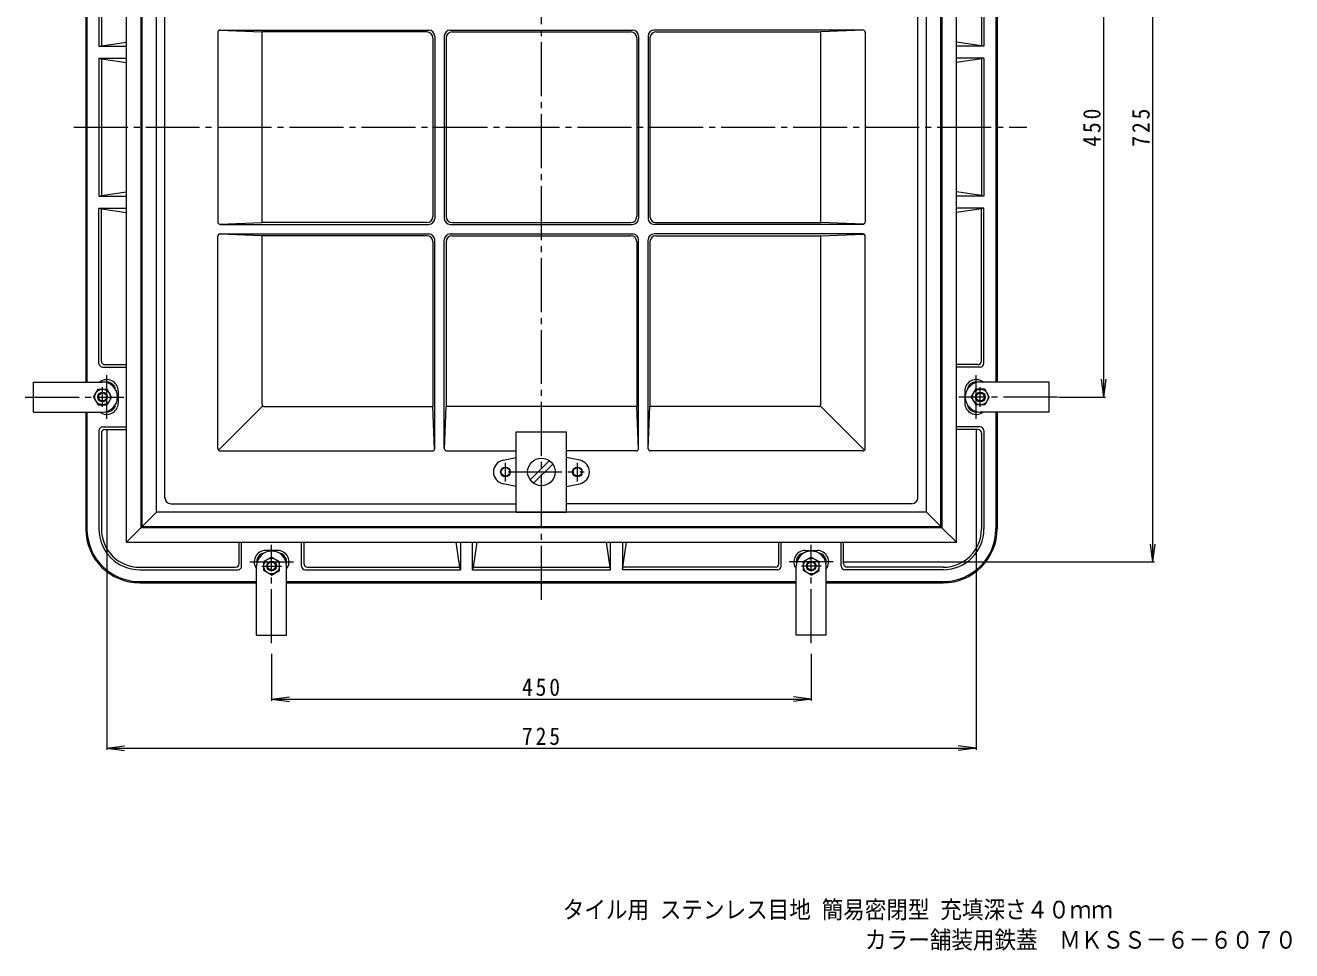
# Model space of a CAD drawing. Units: millimetres, scale not verified. Extents: x -960 to 932, y -690 to 685.
# Drawn here: x -869 to 188, y -690 to 82 of the extents above; entities that cross this region are included whole.
import ezdxf
from ezdxf.enums import TextEntityAlignment as Align

# ---------------------------------------------------------------- set-up
doc = ezdxf.new("R2010")
doc.units = ezdxf.units.MM
doc.header["$LTSCALE"] = 5
doc.linetypes.add('CHAIN1', pattern=[8, 5, -1, 1, -1])
doc.linetypes.add('CHAIN2', pattern=[12, 9, -1, 1, -1])
for name, color, linetype, lineweight in [('0-0_通り芯', 7, 'CHAIN2', 9), ('0-1_躯体', 2, 'Continuous', 9), ('0-2_仕上', 3, 'Continuous', 9), ('0-3_建具', 4, 'Continuous', 9), ('0-4_その他', 7, 'Continuous', 9), ('0-8', 6, 'Continuous', 9), ('0-9', 4, 'Continuous', 9), ('0-A', 2, 'Continuous', 9)]:
    doc.layers.add(name, color=color, linetype=linetype, lineweight=lineweight)
doc.layers.add('F-4_F-4ﾚｲﾔ', color=2, linetype='Continuous')
doc.styles.add('ＭＳ ゴシック', font='')
doc.styles.get('ＭＳ ゴシック').set_extended_font_data('MS Gothic')

msp = doc.modelspace()

# ---------------------------------------------------------------- linework, layer by layer
at = {"layer": '0-0_通り芯'}
for p, q in [((-438.108, -397.224), (-438.108, 191.871)), ((-828.133, -3.108), (-33.39, -3.108)), ((-800.608, -246.392), (-800.608, -209.825)), ((-75.608, -246.392), (-75.608, -209.825)), ((-868.507, -228.108), (-786.271, -228.108)), ((-7.709, -228.108), (-89.946, -228.108)), ((-468.108, -298.649), (-468.108, -282.938)), ((-408.108, -298.649), (-408.108, -282.938)), ((-465.981, -290.608), (-402.512, -290.608)), ((-663.108, -433.507), (-663.108, -351.271)), ((-213.108, -433.507), (-213.108, -351.271)), ((-681.391, -365.608), (-644.825, -365.608)), ((-194.825, -365.608), (-231.391, -365.608))]:
    msp.add_line(p, q, dxfattribs=at)
at = {"layer": '0-1_躯体'}
for p, q in [((-818.108, 209.392), (-818.108, -215.608)), ((-817.108, 209.392), (-817.108, -215.608)), ((-59.108, 209.392), (-59.108, -215.608)), ((-58.108, 209.392), (-58.108, -215.608)), ((-807.108, 193.892), (-807.108, 64.392)), ((-805.108, 191.892), (-805.108, 64.892)), ((-71.108, 191.892), (-71.108, 64.892)), ((-69.108, 193.892), (-69.108, 64.392)), ((-807.108, 64.392), (-784.108, 64.392)), ((-69.108, 64.392), (-92.108, 64.392)), ((-807.108, 54.392), (-784.108, 54.392)), ((-807.108, 54.392), (-807.108, -60.608)), ((-805.108, 53.892), (-805.108, -60.108)), ((-69.108, 54.392), (-92.108, 54.392)), ((-71.108, 53.892), (-71.108, -60.108)), ((-69.108, 54.392), (-69.108, -60.608)), ((-807.108, -60.608), (-784.108, -60.608)), ((-69.108, -60.608), (-92.108, -60.608)), ((-807.108, -70.608), (-784.108, -70.608)), ((-807.108, -200.108), (-807.108, -70.608)), ((-805.108, -198.108), (-805.108, -71.108)), ((-69.108, -70.608), (-92.108, -70.608)), ((-71.108, -198.108), (-71.108, -71.108)), ((-69.108, -200.108), (-69.108, -70.608)), ((-804.108, -203.108), (-784.108, -203.108)), ((-802.108, -201.108), (-784.108, -201.108)), ((-74.108, -201.108), (-92.108, -201.108)), ((-72.108, -203.108), (-92.108, -203.108)), ((-791.108, -223.108), (-791.108, -233.108)), ((-85.108, -223.108), (-85.108, -233.108)), ((-818.108, -240.608), (-818.108, -338.108)), ((-817.108, -240.608), (-817.108, -338.108)), ((-59.108, -240.608), (-59.108, -338.108)), ((-58.108, -240.608), (-58.108, -338.108)), ((-804.108, -253.108), (-784.108, -253.108)), ((-72.108, -253.108), (-92.108, -253.108)), ((-807.108, -256.108), (-807.108, -338.108)), ((-805.108, -258.108), (-805.108, -338.108)), ((-802.108, -255.108), (-784.108, -255.108)), ((-74.108, -255.108), (-92.108, -255.108)), ((-71.108, -258.108), (-71.108, -338.108)), ((-69.108, -256.108), (-69.108, -338.108)), ((-690.108, -367.108), (-690.108, -349.108)), ((-688.108, -369.108), (-688.108, -349.108)), ((-658.108, -356.108), (-668.108, -356.108)), ((-638.108, -369.108), (-638.108, -349.108)), ((-636.108, -367.108), (-636.108, -349.108)), ((-505.608, -349.108), (-505.608, -372.108)), ((-495.608, -372.108), (-495.608, -349.108)), ((-380.608, -372.108), (-380.608, -349.108)), ((-370.608, -349.108), (-370.608, -372.108)), ((-240.108, -367.108), (-240.108, -349.108)), ((-238.108, -369.108), (-238.108, -349.108)), ((-218.108, -356.108), (-208.108, -356.108)), ((-188.108, -369.108), (-188.108, -349.108)), ((-186.108, -367.108), (-186.108, -349.108)), ((-773.108, -370.108), (-693.108, -370.108)), ((-773.108, -372.108), (-691.108, -372.108)), ((-635.108, -372.108), (-505.608, -372.108)), ((-633.108, -370.108), (-506.108, -370.108)), ((-495.608, -372.108), (-380.608, -372.108)), ((-495.108, -370.108), (-381.108, -370.108)), ((-241.108, -372.108), (-370.608, -372.108)), ((-243.108, -370.108), (-370.108, -370.108)), ((-103.108, -372.108), (-185.108, -372.108)), ((-103.108, -370.108), (-183.108, -370.108)), ((-773.108, -382.108), (-675.608, -382.108)), ((-773.108, -383.108), (-675.608, -383.108)), ((-650.608, -382.108), (-225.608, -382.108)), ((-650.608, -383.108), (-225.608, -383.108)), ((-200.608, -382.108), (-103.108, -382.108)), ((-200.608, -383.108), (-103.108, -383.108))]:
    msp.add_line(p, q, dxfattribs=at)
for points in [[(-807.108, 64.392), (-805.108, 64.892), (-784.108, 67.892)], [(-69.108, 64.392), (-71.108, 64.892), (-92.108, 67.892)], [(-807.108, 54.392), (-805.108, 53.892), (-784.108, 50.892)], [(-69.108, 54.392), (-71.108, 53.892), (-92.108, 50.892)], [(-807.108, -60.608), (-805.108, -60.108), (-784.108, -57.108)], [(-69.108, -60.608), (-71.108, -60.108), (-92.108, -57.108)], [(-807.108, -70.608), (-805.108, -71.108), (-784.108, -74.108)], [(-69.108, -70.608), (-71.108, -71.108), (-92.108, -74.108)], [(-505.608, -372.108), (-506.108, -370.108), (-509.108, -349.108)], [(-492.108, -349.108), (-495.108, -370.108), (-495.608, -372.108)], [(-384.108, -349.108), (-381.108, -370.108), (-380.608, -372.108)], [(-370.608, -372.108), (-370.108, -370.108), (-367.108, -349.108)]]:
    msp.add_lwpolyline(points, dxfattribs=at)
for centre, radius, start, end in [((-804.108, -200.108), 3, 180, 270), ((-802.108, -198.108), 3, 180, 270), ((-74.108, -198.108), 3, 270, 0), ((-72.108, -200.108), 3, 270, 0), ((-800.608, -223.108), 9.5, 0, 127.86557), ((-800.608, -223.108), 7.5, 8.2813, 101.7379), ((-75.608, -223.108), 9.5, 52.13443, 180), ((-75.608, -223.108), 7.5, 78.2621, 171.7187), ((-800.608, -233.108), 9.5, 232.13605, 0), ((-800.608, -233.108), 7.5, 258.2621, 351.7187), ((-75.608, -233.108), 9.5, 180, 307.86395), ((-75.608, -233.108), 7.5, 188.2813, 281.7379), ((-804.108, -256.108), 3, 90, 180), ((-72.108, -256.108), 3, 0, 90), ((-802.108, -258.108), 3, 90, 180), ((-74.108, -258.108), 3, 0, 90), ((-773.108, -338.108), 45, 180, 270), ((-773.108, -338.108), 44, 180, 270), ((-773.108, -338.108), 34, 180, 270), ((-773.108, -338.108), 32, 180, 270), ((-103.108, -338.108), 32, 270, 0), ((-103.108, -338.108), 34, 270, 0), ((-103.108, -338.108), 44, 270, 0), ((-103.108, -338.108), 45, 270, 0), ((-668.108, -365.608), 9.5, 90, 217.86395), ((-668.108, -365.608), 7.5, 98.2813, 191.7379), ((-658.108, -365.608), 9.5, 322.13443, 90), ((-658.108, -365.608), 7.5, 348.2621, 81.7187), ((-218.108, -365.608), 9.5, 90, 217.86557), ((-218.108, -365.608), 7.5, 98.2813, 191.7379), ((-208.108, -365.608), 9.5, 322.13605, 90), ((-208.108, -365.608), 7.5, 348.2621, 81.7187), ((-693.108, -367.108), 3, 270, 0), ((-691.108, -369.108), 3, 270, 0), ((-635.108, -369.108), 3, 180, 270), ((-633.108, -367.108), 3, 180, 270), ((-243.108, -367.108), 3, 270, 0), ((-241.108, -369.108), 3, 270, 0), ((-185.108, -369.108), 3, 180, 270), ((-183.108, -367.108), 3, 180, 270)]:
    msp.add_arc(centre, radius, start, end, dxfattribs=at)
at = {"layer": '0-2_仕上'}
for p, q in [((-752.108, -312.108), (-752.108, 305.892)), ((-124.108, -312.108), (-124.108, 305.892)), ((-708.108, 75.892), (-708.108, -82.108)), ((-706.599, 77.831), (-671.108, 76.392)), ((-706.108, 77.892), (-532.108, 77.892)), ((-671.108, -82.608), (-671.108, 76.392)), ((-533.608, 76.392), (-671.108, 76.392)), ((-514.108, 77.892), (-362.108, 77.892)), ((-512.608, 76.392), (-363.608, 76.392)), ((-170.108, 77.892), (-344.108, 77.892)), ((-342.608, 76.392), (-205.108, 76.392)), ((-169.617, 77.831), (-205.108, 76.392)), ((-205.108, -82.608), (-205.108, 76.392)), ((-168.108, 75.892), (-168.108, -82.108)), ((-528.608, 71.392), (-528.608, -77.608)), ((-527.108, 72.892), (-527.108, -79.108)), ((-519.108, 72.892), (-519.108, -79.108)), ((-517.608, 71.392), (-517.608, -77.608)), ((-358.608, 71.392), (-358.608, -77.608)), ((-357.108, 72.892), (-357.108, -79.108)), ((-349.108, 72.892), (-349.108, -79.108)), ((-347.608, 71.392), (-347.608, -77.608)), ((-706.599, -84.047), (-671.108, -82.608)), ((-706.108, -84.108), (-532.108, -84.108)), ((-533.608, -82.608), (-671.108, -82.608)), ((-514.108, -84.108), (-362.108, -84.108)), ((-512.608, -82.608), (-363.608, -82.608)), ((-170.108, -84.108), (-344.108, -84.108)), ((-342.608, -82.608), (-205.108, -82.608)), ((-169.617, -84.047), (-205.108, -82.608)), ((-708.108, -271.108), (-708.108, -94.108)), ((-671.108, -93.608), (-706.599, -92.169)), ((-706.108, -92.108), (-532.108, -92.108)), ((-533.608, -93.608), (-671.108, -93.608)), ((-671.108, -234.108), (-671.108, -93.608)), ((-514.108, -92.108), (-362.108, -92.108)), ((-512.608, -93.608), (-363.608, -93.608)), ((-170.108, -92.108), (-344.108, -92.108)), ((-342.608, -93.608), (-205.108, -93.608)), ((-205.108, -93.608), (-169.617, -92.169)), ((-205.108, -234.108), (-205.108, -93.608)), ((-168.108, -271.108), (-168.108, -94.108)), ((-528.608, -98.608), (-528.608, -236.108)), ((-527.108, -271.108), (-527.108, -97.108)), ((-519.108, -271.108), (-519.108, -97.108)), ((-517.608, -98.608), (-517.608, -236.108)), ((-358.608, -98.608), (-358.608, -236.108)), ((-357.108, -271.108), (-357.108, -97.108)), ((-349.108, -271.108), (-349.108, -97.108)), ((-347.608, -98.608), (-347.608, -236.108)), ((-670.522, -235.523), (-707.522, -272.522)), ((-669.108, -236.108), (-528.608, -236.108)), ((-527.169, -271.599), (-528.608, -236.108)), ((-519.047, -271.599), (-517.608, -236.108)), ((-358.608, -236.108), (-517.608, -236.108)), ((-357.169, -271.599), (-358.608, -236.108)), ((-349.047, -271.599), (-347.608, -236.108)), ((-207.108, -236.108), (-347.608, -236.108)), ((-168.694, -272.522), (-205.694, -235.523)), ((-706.108, -273.108), (-529.108, -273.108)), ((-517.108, -273.108), (-459.108, -273.108)), ((-359.108, -273.108), (-417.108, -273.108)), ((-170.108, -273.108), (-347.108, -273.108)), ((-747.108, -317.108), (-459.108, -317.108)), ((-129.108, -317.108), (-417.108, -317.108))]:
    msp.add_line(p, q, dxfattribs=at)
for centre, radius, start, end in [((-706.108, 75.892), 2, 90, 180), ((-533.608, 71.392), 5, 0, 90), ((-532.108, 72.892), 5, 0, 90), ((-514.108, 72.892), 5, 90, 180), ((-512.608, 71.392), 5, 90, 180), ((-363.608, 71.392), 5, 0, 90), ((-362.108, 72.892), 5, 0, 90), ((-344.108, 72.892), 5, 90, 180), ((-342.608, 71.392), 5, 90, 180), ((-170.108, 75.892), 2, 0, 90), ((-706.108, -82.108), 2, 180, 270), ((-533.608, -77.608), 5, 270, 0), ((-532.108, -79.108), 5, 270, 0), ((-514.108, -79.108), 5, 180, 270), ((-512.608, -77.608), 5, 180, 270), ((-363.608, -77.608), 5, 270, 0), ((-362.108, -79.108), 5, 270, 0), ((-344.108, -79.108), 5, 180, 270), ((-342.608, -77.608), 5, 180, 270), ((-170.108, -82.108), 2, 270, 0), ((-706.108, -94.108), 2, 90, 180), ((-533.608, -98.608), 5, 0, 90), ((-532.108, -97.108), 5, 0, 90), ((-514.108, -97.108), 5, 90, 180), ((-512.608, -98.608), 5, 90, 180), ((-363.608, -98.608), 5, 0, 90), ((-362.108, -97.108), 5, 0, 90), ((-344.108, -97.108), 5, 90, 180), ((-342.608, -98.608), 5, 90, 180), ((-170.108, -94.108), 2, 0, 90), ((-669.108, -234.108), 2, 180, 270), ((-207.108, -234.108), 2, 270, 0), ((-706.108, -271.108), 2, 180, 270), ((-529.108, -271.108), 2, 270, 0), ((-517.108, -271.108), 2, 180, 270), ((-359.108, -271.108), 2, 270, 0), ((-347.108, -271.108), 2, 180, 270), ((-170.108, -271.108), 2, 270, 0), ((-747.108, -312.108), 5, 180, 270), ((-129.108, -312.108), 5, 270, 0)]:
    msp.add_arc(centre, radius, start, end, dxfattribs=at)
at = {"layer": '0-3_建具'}
for p, q in [((-861.608, -215.608), (-804.108, -215.608)), ((-861.608, -240.608), (-861.608, -215.608)), ((-14.609, -215.608), (-72.108, -215.608)), ((-14.609, -240.608), (-14.609, -215.608)), ((-861.608, -240.608), (-804.108, -240.608)), ((-14.609, -240.608), (-72.108, -240.608)), ((-675.608, -426.608), (-675.608, -369.108)), ((-650.608, -426.608), (-650.608, -369.108)), ((-225.608, -426.608), (-225.608, -369.108)), ((-200.608, -426.608), (-200.608, -369.108)), ((-675.608, -426.608), (-650.608, -426.608)), ((-200.608, -426.608), (-225.608, -426.608))]:
    msp.add_line(p, q, dxfattribs=at)
for centre, start, end in [((-804.108, -228.108), 270, 90), ((-72.108, -228.108), 90, 270), ((-663.108, -369.108), 0, 180), ((-213.108, -369.108), 0, 180)]:
    msp.add_arc(centre, 12.5, start, end, dxfattribs=at)
at = {"layer": '0-4_その他'}
for p, q in [((71.777, -365.608), (71.777, 359.392)), ((30.885, -228.108), (30.885, 221.892)), ((30.885, -228.108), (28.927, -213.237)), ((30.885, -228.108), (32.843, -213.237)), ((-6.825, -228.108), (32.385, -228.108)), ((-800.608, -255.663), (-800.608, -522.504)), ((-75.608, -255.663), (-75.608, -522.504)), ((71.777, -365.608), (69.82, -350.737)), ((71.777, -365.608), (73.735, -350.737)), ((-185.553, -365.608), (73.277, -365.608)), ((-663.108, -442.402), (-663.108, -481.611)), ((-213.108, -442.402), (-213.108, -481.611)), ((-663.108, -480.111), (-648.236, -478.153)), ((-663.108, -480.111), (-213.108, -480.111)), ((-663.108, -480.111), (-648.236, -482.069)), ((-213.108, -480.111), (-227.98, -478.153)), ((-213.108, -480.111), (-227.98, -482.069)), ((-800.608, -521.004), (-785.737, -519.046)), ((-800.608, -521.004), (-75.608, -521.004)), ((-800.608, -521.004), (-785.737, -522.962)), ((-75.608, -521.004), (-90.479, -519.046)), ((-75.608, -521.004), (-90.479, -522.962))]:
    msp.add_line(p, q, dxfattribs=at)
at = {"layer": '0-8'}
for p, q in [((-459.108, -257.108), (-417.108, -257.108)), ((-459.108, -324.108), (-459.108, -257.108)), ((-417.108, -324.108), (-417.108, -257.108)), ((-470.108, -280.81), (-459.108, -278.565)), ((-447.53, -297.202), (-431.515, -281.186)), ((-444.702, -300.03), (-428.686, -284.015)), ((-406.108, -280.81), (-417.108, -278.565)), ((-459.108, -302.652), (-470.108, -300.406)), ((-417.108, -302.652), (-406.108, -300.406)), ((-459.108, -324.108), (-417.108, -324.108))]:
    msp.add_line(p, q, dxfattribs=at)
for centre, radius in [((-438.108, -290.608), 11.5), ((-468.108, -290.608), 4), ((-468.108, -290.608), 3.594), ((-408.108, -290.608), 4), ((-408.108, -290.608), 3.594)]:
    msp.add_circle(centre, radius, dxfattribs=at)
for centre, start, end in [((-468.108, -290.608), 101.53717, 258.46283), ((-408.108, -290.608), 281.53674, 78.46329)]:
    msp.add_arc(centre, 10, start, end, dxfattribs=at)
at = {"layer": '0-9'}
for p, q in [((-784.108, -349.108), (-784.108, 342.892)), ((-92.108, -349.108), (-92.108, 342.892)), ((-772.108, 330.892), (-772.108, -337.108)), ((-771.108, -336.108), (-771.108, 329.892)), ((-104.108, 330.892), (-104.108, -337.108)), ((-759.108, -324.108), (-759.108, 317.892)), ((-117.108, -324.108), (-117.108, 317.892)), ((-771.108, -336.108), (-759.108, -324.108)), ((-117.108, -324.108), (-759.108, -324.108)), ((-105.108, -336.108), (-117.108, -324.108)), ((-784.108, -349.108), (-772.108, -337.108)), ((-771.108, -336.108), (-105.108, -336.108))]:
    msp.add_line(p, q, dxfattribs=at)
for points in [[(-105.108, -336.108), (-105.108, 329.892), (-117.108, 317.892)], [(-784.108, -349.108), (-92.108, -349.108), (-104.108, -337.108), (-772.108, -337.108)]]:
    msp.add_lwpolyline(points, dxfattribs=at)
at = {"layer": '0-A'}
for p, q in [((-811.607, -228.108), (-807.855, -221.608)), ((-807.855, -221.608), (-800.361, -221.608)), ((-796.608, -228.108), (-800.361, -221.608)), ((-79.609, -228.108), (-75.856, -221.608)), ((-68.361, -221.608), (-75.856, -221.608)), ((-64.609, -228.108), (-68.361, -221.608)), ((-796.608, -228.108), (-800.361, -234.608)), ((-79.609, -228.108), (-75.856, -234.608)), ((-663.108, -361.608), (-669.608, -365.361)), ((-663.108, -361.608), (-656.608, -365.361)), ((-656.608, -372.855), (-656.608, -365.361)), ((-213.108, -361.608), (-219.608, -365.361)), ((-219.608, -372.855), (-219.608, -365.361)), ((-213.108, -361.608), (-206.608, -365.361)), ((-663.108, -376.608), (-656.608, -372.855)), ((-213.108, -376.608), (-219.608, -372.855))]:
    msp.add_line(p, q, dxfattribs=at)
at = {"layer": '0-A', "linetype": 'CHAIN1'}
for p, q in [((-804.108, -236.321), (-804.108, -220.006)), ((-72.108, -236.321), (-72.108, -220.006)), ((-671.321, -369.108), (-655.006, -369.108)), ((-204.896, -369.108), (-221.21, -369.108))]:
    msp.add_line(p, q, dxfattribs=at)
at = {"layer": '0-A'}
for points in [[(-811.607, -228.108), (-807.855, -234.608), (-800.361, -234.608)], [(-64.609, -228.108), (-68.361, -234.608), (-75.856, -234.608)], [(-663.108, -376.608), (-669.608, -372.855), (-669.608, -365.361)], [(-213.108, -376.608), (-206.608, -372.855), (-206.608, -365.361)]]:
    msp.add_lwpolyline(points, dxfattribs=at)
for centre, radius in [((-804.102, -228.108), 6.5), ((-72.114, -228.108), 6.5), ((-804.108, -228.108), 4), ((-804.108, -228.108), 3.324), ((-72.108, -228.108), 4), ((-72.108, -228.108), 3.324), ((-663.108, -369.102), 6.5), ((-663.108, -369.108), 4), ((-663.108, -369.108), 3.324), ((-213.108, -369.102), 6.5), ((-213.108, -369.108), 4), ((-213.108, -369.108), 3.324)]:
    msp.add_circle(centre, radius, dxfattribs=at)

# ---------------------------------------------------------------- texts
at = {"layer": '0-4_その他', "color": 2, "char_height": 14.66, "attachment_point": 7, "rotation": 90, "style": 'ＭＳ ゴシック'}
for s, insert in [('\\T1.27;\\W0.9;450', (28.385, -19.358)), ('\\T1.27;\\W0.9;725', (69.278, -19.358))]:
    msp.add_mtext(s, dxfattribs=dict(at, insert=insert))
at = {"layer": '0-4_その他', "color": 2, "char_height": 14.66, "attachment_point": 7, "style": 'ＭＳ ゴシック'}
for s, insert in [('\\T1.27;\\W0.9;450', (-454.358, -477.611)), ('\\T1.27;\\W0.9;725', (-454.358, -518.504))]:
    msp.add_mtext(s, dxfattribs=dict(at, insert=insert))
at = {"layer": 'F-4_F-4ﾚｲﾔ', "style": 'ＭＳ ゴシック', "width": 0.9}
for s, p in [('タイル用 ステンレス目地 簡易密閉型 充填深さ４０ｍｍ', (-420.368, -667.351)), ('カラー舗装用鉄蓋\u3000ＭＫＳＳ－６－６０７０', (-168.274, -692.578))]:
    msp.add_text(s, height=14.66, dxfattribs=at).set_placement(p, align=Align.BOTTOM_LEFT)

doc.saveas('drawing.dxf')
